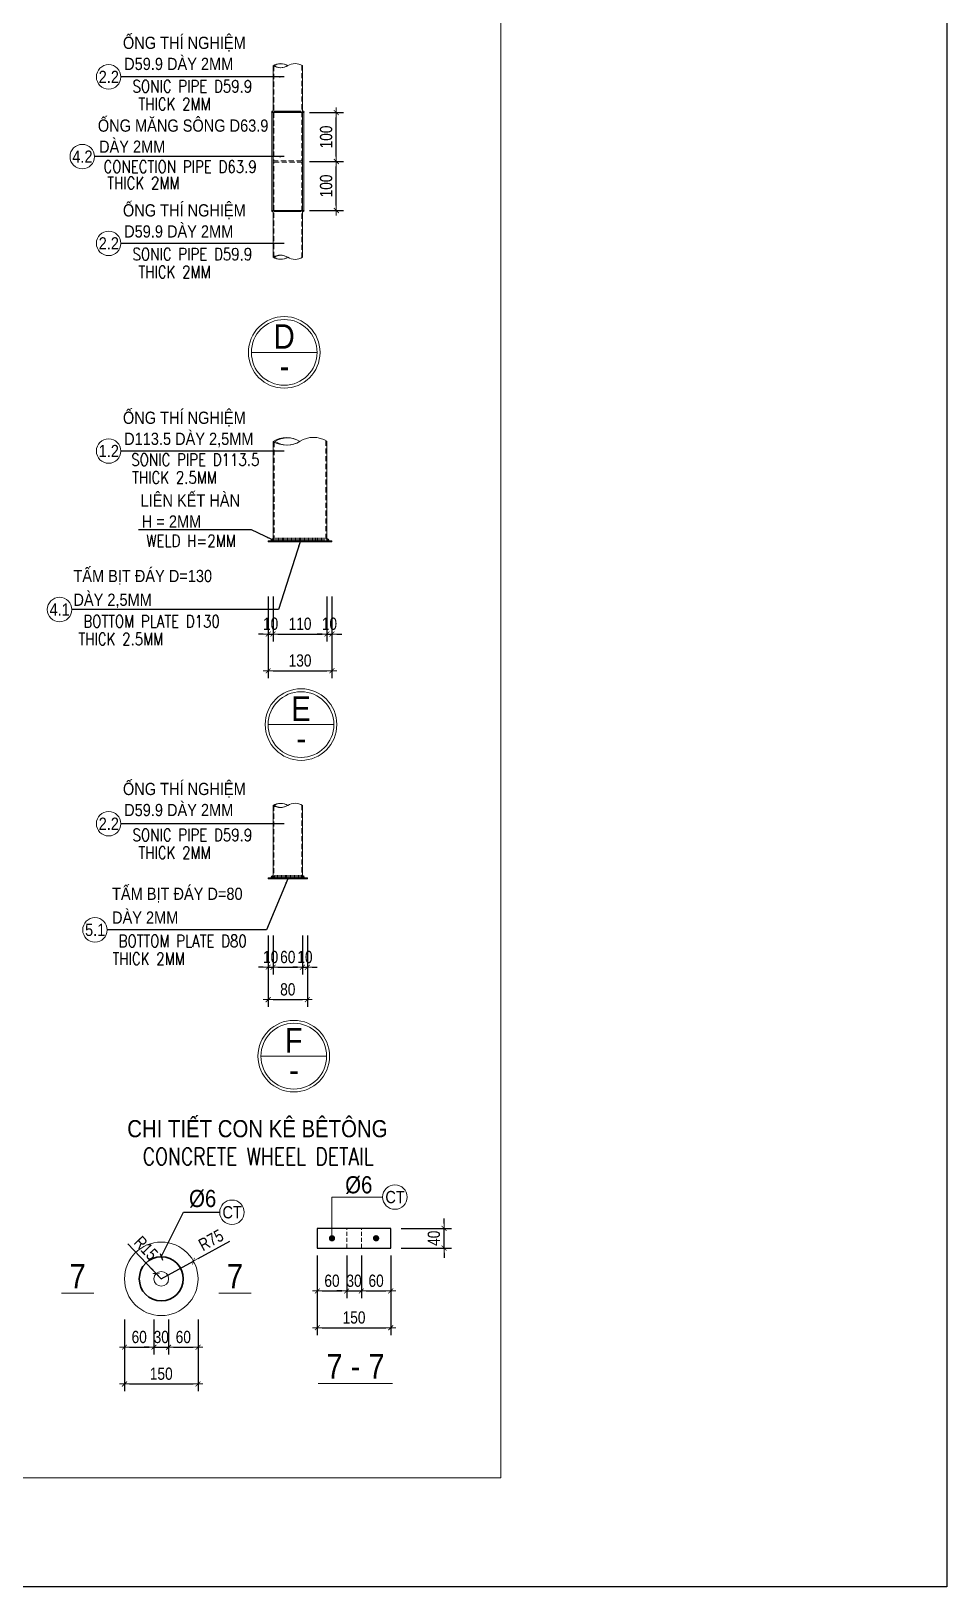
# Model space of a CAD drawing. Header units: millimetres. Extents: x -2123450 to -961021, y -260876 to 649159.
# Drawn here: x -1600025 to -1571995, y 317910 to 365548 of the extents above; entities that cross this region are included whole.
import ezdxf
from ezdxf.enums import TextEntityAlignment as Align

# ---------------------------------------------------------------- set-up
doc = ezdxf.new("R2010")
doc.units = ezdxf.units.MM
doc.header["$LTSCALE"] = 1000
doc.header["$MEASUREMENT"] = 0
doc.header["$PDMODE"] = 66
doc.linetypes.add('HIDDEN', pattern=[0.375, 0.25, -0.125])
doc.linetypes.add('HIDDEN2', pattern=[4.7625, 3.175, -1.5875])
doc.layers.get('DEFPOINTS').update_dxf_attribs({"linetype": 'CONTINUOUS'})
doc.layers.add('03BORER', color=3, linetype='CONTINUOUS')
doc.layers.add('TEXT', color=7, linetype='CONTINUOUS')
for name, color, linetype, lineweight in [('NDC_S_BREAK-LINE', 1, 'CONTINUOUS', 15), ('NDC_S_CONTINUOUS', 3, 'CONTINUOUS', 20), ('NDC_S_DIM', 1, 'CONTINUOUS', 9), ('NDC_S_FOUNDATION NAME', 7, 'CONTINUOUS', 20), ('NDC_S_HATCH MATERIAL', 8, 'CONTINUOUS', 13), ('NDC_S_HIDDEN', 9, 'HIDDEN2', 20), ('NDC_S_LEADER', 1, 'CONTINUOUS', 9), ('NDC_S_REBAR', 4, 'CONTINUOUS', 35), ('NDC_S_REBAR NO.', 7, 'CONTINUOUS', 20), ('NDC_S_REBAR NO. BOX', 1, 'CONTINUOUS', 9), ('NDC_S_REBAR SECTION', 6, 'CONTINUOUS', 25), ('NDC_S_VN TITLE', 6, 'CONTINUOUS', 9)]:
    doc.layers.add(name, color=color, linetype=linetype, lineweight=lineweight)
doc.styles.add('NDC_ARIAL', font='arial.ttf', dxfattribs={"width": 0.8})
doc.styles.get("Standard").update_dxf_attribs({"font": 'romans.shx', "bigfont": 'vns.shx'})
doc.dimstyles.new('NDC_1-150(10)', dxfattribs={"dimscale": 150, "dimtxt": 2.5, "dimasz": 1, "dimexe": 1.5, "dimexo": 0, "dimgap": 0.8, "dimtad": 1, "dimdec": 0, "dimlfac": 0.066667, "dimdsep": 46, "dimtxsty": 'NDC_ARIAL', "dimblk": 'DIMMARK', "dimcen": 49999.938995, "dimdle": 1.5, "dimclrd": 1, "dimclre": 1, "dimclrt": 3, "dimadec": 0, "dimazin": 0, "dimtfac": 1, "dimtdec": 0, "dimtix": 1, "dimtmove": 2, "dimatfit": 3, "dimfxl": 1, "dimarcsym": 0})

# ---------------------------------------------------------------- blocks, each defined once
blk = doc.blocks.new('*U1570')
at = {"layer": 'NDC_S_HATCH MATERIAL'}
blk.add_line((0, 23), (0, -23), dxfattribs=at)
blk = doc.blocks.new('*U1569')
at = {"layer": 'NDC_S_HATCH MATERIAL', "color": 0, "linetype": 'ByBlock', "lineweight": -2, "transparency": 16777216}
for p in [(0, 0), (22, 0), (44, 0), (65, 0), (87, 0), (109, 0), (131, 0), (153, 0), (175, 0), (196, 0), (218, 0), (240, 0), (262, 0), (284, 0), (305, 0), (327, 0), (349, 0), (371, 0), (393, 0), (415, 0), (436, 0), (458, 0), (480, 0), (502, 0), (524, 0), (545, 0), (567, 0), (589, 0), (611, 0), (633, 0), (655, 0), (676, 0), (698, 0), (720, 0), (742, 0), (764, 0), (785, 0), (807, 0)]:
    blk.add_blockref('*U1570', p, dxfattribs=at)
blk = doc.blocks.new('*U1572')
at = {"layer": 'NDC_S_HATCH MATERIAL'}
blk.add_line((0, 23), (0, -23), dxfattribs=at)
blk = doc.blocks.new('*U1571')
at = {"layer": 'NDC_S_HATCH MATERIAL', "color": 0, "linetype": 'ByBlock', "lineweight": -2, "transparency": 16777216}
for p in [(0, 0), (22, 0), (44, 0), (65, 0), (87, 0), (109, 0), (131, 0), (153, 0), (175, 0), (196, 0), (218, 0), (240, 0), (262, 0), (284, 0), (305, 0), (327, 0), (349, 0), (371, 0), (393, 0), (415, 0), (436, 0), (458, 0), (480, 0), (502, 0), (524, 0), (545, 0), (567, 0), (589, 0), (611, 0), (633, 0), (655, 0), (676, 0), (698, 0), (720, 0), (742, 0), (764, 0), (785, 0), (807, 0)]:
    blk.add_blockref('*U1572', p, dxfattribs=at)
blk = doc.blocks.new('DIMMARK')
at = {"layer": 'NDC_S_DIM', "color": 1}
blk.add_line((-1.5, 0), (1, 0), dxfattribs=at)
at = {"layer": 'NDC_S_DIM', "color": 2, "const_width": 0.15}
blk.add_lwpolyline([(-0.5, -0.5), (0.5, 0.5)], dxfattribs=at)
blk = doc.blocks.new('*D1583')
at = {"layer": 'DEFPOINTS', "color": 0, "transparency": 16777216}
for p in [(-1591507, 361556), (-1590684, 361556), (-1591507, 360056)]:
    blk.add_point(p, dxfattribs=at)
at = {"layer": 'NDC_S_DIM', "color": 1, "lineweight": -2, "transparency": 16777216}
for p, q in [((-1591507, 361556), (-1590459, 361556)), ((-1590684, 360206), (-1590684, 361406)), ((-1591507, 360056), (-1590459, 360056))]:
    blk.add_line(p, q, dxfattribs=at)
at = {"layer": 'NDC_S_DIM', "color": 1, "lineweight": -2, "transparency": 16777216, "xscale": 150, "yscale": 150, "zscale": 150}
for p, rotation in [((-1590684, 361556), 90), ((-1590684, 360056), 270)]:
    blk.add_blockref('DIMMARK', p, dxfattribs=dict(at, rotation=rotation))
at = {"layer": 'NDC_S_DIM', "color": 3, "transparency": 16777216, "insert": (-1590995, 360806), "char_height": 375, "attachment_point": 5, "rotation": 90, "style": 'NDC_ARIAL'}
blk.add_mtext('100', dxfattribs=at)
blk = doc.blocks.new('*D1584')
at = {"layer": 'DEFPOINTS', "color": 0, "transparency": 16777216}
for p in [(-1591507, 363056), (-1590684, 363056), (-1591507, 361556)]:
    blk.add_point(p, dxfattribs=at)
at = {"layer": 'NDC_S_DIM', "color": 1, "lineweight": -2, "transparency": 16777216}
for p, q in [((-1591507, 363056), (-1590459, 363056)), ((-1590684, 361706), (-1590684, 362906)), ((-1591507, 361556), (-1590459, 361556))]:
    blk.add_line(p, q, dxfattribs=at)
at = {"layer": 'NDC_S_DIM', "color": 1, "lineweight": -2, "transparency": 16777216, "xscale": 150, "yscale": 150, "zscale": 150}
for p, rotation in [((-1590684, 363056), 90), ((-1590684, 361556), 270)]:
    blk.add_blockref('DIMMARK', p, dxfattribs=dict(at, rotation=rotation))
at = {"layer": 'NDC_S_DIM', "color": 3, "transparency": 16777216, "insert": (-1590995, 362306), "char_height": 375, "attachment_point": 5, "rotation": 90, "style": 'NDC_ARIAL'}
blk.add_mtext('100', dxfattribs=at)
blk = doc.blocks.new('*U1574')
at = {"layer": 'NDC_S_HATCH MATERIAL'}
blk.add_line((0, 42), (0, -42), dxfattribs=at)
blk = doc.blocks.new('*U1573')
at = {"layer": 'NDC_S_HATCH MATERIAL', "color": 0, "linetype": 'ByBlock', "lineweight": -2, "transparency": 16777216}
for p in [(0, 0), (40, 0), (80, 0), (120, 0), (160, 0), (200, 0), (240, 0), (280, 0), (320, 0), (360, 0), (400, 0), (440, 0), (480, 0), (520, 0), (560, 0), (600, 0), (640, 0), (680, 0), (720, 0), (760, 0), (800, 0), (840, 0), (880, 0), (920, 0), (960, 0), (1000, 0), (1040, 0), (1080, 0), (1120, 0), (1160, 0), (1200, 0), (1240, 0), (1280, 0), (1320, 0), (1360, 0), (1400, 0), (1440, 0), (1480, 0)]:
    blk.add_blockref('*U1574', p, dxfattribs=at)
blk = doc.blocks.new('*D1585')
at = {"layer": 'DEFPOINTS', "color": 0, "transparency": 16777216}
for p in [(-1592769, 348238), (-1592619, 348238), (-1592619, 347087)]:
    blk.add_point(p, dxfattribs=at)
at = {"layer": 'NDC_S_DIM', "color": 1, "lineweight": -2, "transparency": 16777216}
for p, q in [((-1592769, 348238), (-1592769, 346862)), ((-1592619, 348238), (-1592619, 346862)), ((-1592919, 347087), (-1593069, 347087)), ((-1592769, 347087), (-1592619, 347087)), ((-1592469, 347087), (-1592319, 347087))]:
    blk.add_line(p, q, dxfattribs=at)
at = {"layer": 'NDC_S_DIM', "color": 1, "lineweight": -2, "transparency": 16777216, "xscale": 150, "yscale": 150, "zscale": 150}
blk.add_blockref('DIMMARK', (-1592769, 347087), dxfattribs=at)
at = {"layer": 'NDC_S_DIM', "color": 1, "lineweight": -2, "transparency": 16777216, "xscale": 150, "yscale": 150, "zscale": 150, "rotation": 180}
blk.add_blockref('DIMMARK', (-1592619, 347087), dxfattribs=at)
at = {"layer": 'NDC_S_DIM', "color": 3, "transparency": 16777216, "insert": (-1592694, 347399), "char_height": 375, "attachment_point": 5, "style": 'NDC_ARIAL'}
blk.add_mtext('10', dxfattribs=at)
blk = doc.blocks.new('*D1586')
at = {"layer": 'DEFPOINTS', "color": 0, "transparency": 16777216}
for p in [(-1592619, 348238), (-1590969, 348238), (-1590969, 347087)]:
    blk.add_point(p, dxfattribs=at)
at = {"layer": 'NDC_S_DIM', "color": 1, "lineweight": -2, "transparency": 16777216}
for p, q in [((-1592619, 348238), (-1592619, 346862)), ((-1590969, 348238), (-1590969, 346862)), ((-1592469, 347087), (-1591119, 347087))]:
    blk.add_line(p, q, dxfattribs=at)
at = {"layer": 'NDC_S_DIM', "color": 1, "lineweight": -2, "transparency": 16777216, "xscale": 150, "yscale": 150, "zscale": 150, "rotation": 180}
blk.add_blockref('DIMMARK', (-1592619, 347087), dxfattribs=at)
at = {"layer": 'NDC_S_DIM', "color": 1, "lineweight": -2, "transparency": 16777216, "xscale": 150, "yscale": 150, "zscale": 150}
blk.add_blockref('DIMMARK', (-1590969, 347087), dxfattribs=at)
at = {"layer": 'NDC_S_DIM', "color": 3, "transparency": 16777216, "insert": (-1591794, 347399), "char_height": 375, "attachment_point": 5, "style": 'NDC_ARIAL'}
blk.add_mtext('110', dxfattribs=at)
blk = doc.blocks.new('*D1587')
at = {"layer": 'DEFPOINTS', "color": 0, "transparency": 16777216}
for p in [(-1590969, 348238), (-1590819, 348238), (-1590819, 347087)]:
    blk.add_point(p, dxfattribs=at)
at = {"layer": 'NDC_S_DIM', "color": 1, "lineweight": -2, "transparency": 16777216}
for p, q in [((-1590969, 348238), (-1590969, 346862)), ((-1590819, 348238), (-1590819, 346862)), ((-1591119, 347087), (-1591269, 347087)), ((-1590969, 347087), (-1590819, 347087)), ((-1590669, 347087), (-1590519, 347087))]:
    blk.add_line(p, q, dxfattribs=at)
at = {"layer": 'NDC_S_DIM', "color": 1, "lineweight": -2, "transparency": 16777216, "xscale": 150, "yscale": 150, "zscale": 150}
blk.add_blockref('DIMMARK', (-1590969, 347087), dxfattribs=at)
at = {"layer": 'NDC_S_DIM', "color": 1, "lineweight": -2, "transparency": 16777216, "xscale": 150, "yscale": 150, "zscale": 150, "rotation": 180}
blk.add_blockref('DIMMARK', (-1590819, 347087), dxfattribs=at)
at = {"layer": 'NDC_S_DIM', "color": 3, "transparency": 16777216, "insert": (-1590894, 347399), "char_height": 375, "attachment_point": 5, "style": 'NDC_ARIAL'}
blk.add_mtext('10', dxfattribs=at)
blk = doc.blocks.new('*D1588')
at = {"layer": 'DEFPOINTS', "color": 0, "transparency": 16777216}
for p in [(-1592769, 348238), (-1590819, 348238), (-1590819, 345962)]:
    blk.add_point(p, dxfattribs=at)
at = {"layer": 'NDC_S_DIM', "color": 1, "lineweight": -2, "transparency": 16777216}
for p, q in [((-1592769, 348238), (-1592769, 345737)), ((-1590819, 348238), (-1590819, 345737)), ((-1592619, 345962), (-1590969, 345962))]:
    blk.add_line(p, q, dxfattribs=at)
at = {"layer": 'NDC_S_DIM', "color": 1, "lineweight": -2, "transparency": 16777216, "xscale": 150, "yscale": 150, "zscale": 150, "rotation": 180}
blk.add_blockref('DIMMARK', (-1592769, 345962), dxfattribs=at)
at = {"layer": 'NDC_S_DIM', "color": 1, "lineweight": -2, "transparency": 16777216, "xscale": 150, "yscale": 150, "zscale": 150}
blk.add_blockref('DIMMARK', (-1590819, 345962), dxfattribs=at)
at = {"layer": 'NDC_S_DIM', "color": 3, "transparency": 16777216, "insert": (-1591794, 346274), "char_height": 375, "attachment_point": 5, "style": 'NDC_ARIAL'}
blk.add_mtext('130', dxfattribs=at)
blk = doc.blocks.new('*U1576')
at = {"layer": 'NDC_S_HATCH MATERIAL'}
blk.add_line((0, 42), (0, -42), dxfattribs=at)
blk = doc.blocks.new('*U1575')
at = {"layer": 'NDC_S_HATCH MATERIAL', "color": 0, "linetype": 'ByBlock', "lineweight": -2, "transparency": 16777216}
for p in [(0, 0), (40, 0), (80, 0), (120, 0), (160, 0), (200, 0), (240, 0), (280, 0), (320, 0), (360, 0), (400, 0), (440, 0), (480, 0), (520, 0), (560, 0), (600, 0), (640, 0), (680, 0), (720, 0), (760, 0), (800, 0)]:
    blk.add_blockref('*U1576', p, dxfattribs=at)
blk = doc.blocks.new('*D1589')
at = {"layer": 'DEFPOINTS', "color": 0, "transparency": 16777216}
for p in [(-1592769, 337859), (-1592619, 337859), (-1592619, 336883)]:
    blk.add_point(p, dxfattribs=at)
at = {"layer": 'NDC_S_DIM', "color": 1, "lineweight": -2, "transparency": 16777216}
for p, q in [((-1592769, 337859), (-1592769, 336658)), ((-1592619, 337859), (-1592619, 336658)), ((-1592919, 336883), (-1593069, 336883)), ((-1592769, 336883), (-1592619, 336883)), ((-1592469, 336883), (-1592319, 336883))]:
    blk.add_line(p, q, dxfattribs=at)
at = {"layer": 'NDC_S_DIM', "color": 1, "lineweight": -2, "transparency": 16777216, "xscale": 150, "yscale": 150, "zscale": 150}
blk.add_blockref('DIMMARK', (-1592769, 336883), dxfattribs=at)
at = {"layer": 'NDC_S_DIM', "color": 1, "lineweight": -2, "transparency": 16777216, "xscale": 150, "yscale": 150, "zscale": 150, "rotation": 180}
blk.add_blockref('DIMMARK', (-1592619, 336883), dxfattribs=at)
at = {"layer": 'NDC_S_DIM', "color": 3, "transparency": 16777216, "insert": (-1592694, 337195), "char_height": 375, "attachment_point": 5, "style": 'NDC_ARIAL'}
blk.add_mtext('10', dxfattribs=at)
blk = doc.blocks.new('*D1590')
at = {"layer": 'DEFPOINTS', "color": 0, "transparency": 16777216}
for p in [(-1592619, 337859), (-1591719, 337859), (-1591719, 336883)]:
    blk.add_point(p, dxfattribs=at)
at = {"layer": 'NDC_S_DIM', "color": 1, "lineweight": -2, "transparency": 16777216}
for p, q in [((-1592619, 337859), (-1592619, 336658)), ((-1591719, 337859), (-1591719, 336658)), ((-1592469, 336883), (-1591869, 336883))]:
    blk.add_line(p, q, dxfattribs=at)
at = {"layer": 'NDC_S_DIM', "color": 1, "lineweight": -2, "transparency": 16777216, "xscale": 150, "yscale": 150, "zscale": 150, "rotation": 180}
blk.add_blockref('DIMMARK', (-1592619, 336883), dxfattribs=at)
at = {"layer": 'NDC_S_DIM', "color": 1, "lineweight": -2, "transparency": 16777216, "xscale": 150, "yscale": 150, "zscale": 150}
blk.add_blockref('DIMMARK', (-1591719, 336883), dxfattribs=at)
at = {"layer": 'NDC_S_DIM', "color": 3, "transparency": 16777216, "insert": (-1592169, 337195), "char_height": 375, "attachment_point": 5, "style": 'NDC_ARIAL'}
blk.add_mtext('60', dxfattribs=at)
blk = doc.blocks.new('*D1591')
at = {"layer": 'DEFPOINTS', "color": 0, "transparency": 16777216}
for p in [(-1591719, 337859), (-1591569, 337859), (-1591569, 336883)]:
    blk.add_point(p, dxfattribs=at)
at = {"layer": 'NDC_S_DIM', "color": 1, "lineweight": -2, "transparency": 16777216}
for p, q in [((-1591719, 337859), (-1591719, 336658)), ((-1591569, 337859), (-1591569, 336658)), ((-1591869, 336883), (-1592019, 336883)), ((-1591719, 336883), (-1591569, 336883)), ((-1591419, 336883), (-1591269, 336883))]:
    blk.add_line(p, q, dxfattribs=at)
at = {"layer": 'NDC_S_DIM', "color": 1, "lineweight": -2, "transparency": 16777216, "xscale": 150, "yscale": 150, "zscale": 150}
blk.add_blockref('DIMMARK', (-1591719, 336883), dxfattribs=at)
at = {"layer": 'NDC_S_DIM', "color": 1, "lineweight": -2, "transparency": 16777216, "xscale": 150, "yscale": 150, "zscale": 150, "rotation": 180}
blk.add_blockref('DIMMARK', (-1591569, 336883), dxfattribs=at)
at = {"layer": 'NDC_S_DIM', "color": 3, "transparency": 16777216, "insert": (-1591644, 337195), "char_height": 375, "attachment_point": 5, "style": 'NDC_ARIAL'}
blk.add_mtext('10', dxfattribs=at)
blk = doc.blocks.new('*D1592')
at = {"layer": 'DEFPOINTS', "color": 0, "transparency": 16777216}
for p in [(-1592769, 337859), (-1591569, 337859), (-1591569, 335892)]:
    blk.add_point(p, dxfattribs=at)
at = {"layer": 'NDC_S_DIM', "color": 1, "lineweight": -2, "transparency": 16777216}
for p, q in [((-1592769, 337859), (-1592769, 335667)), ((-1591569, 337859), (-1591569, 335667)), ((-1592619, 335892), (-1591719, 335892))]:
    blk.add_line(p, q, dxfattribs=at)
at = {"layer": 'NDC_S_DIM', "color": 1, "lineweight": -2, "transparency": 16777216, "xscale": 150, "yscale": 150, "zscale": 150, "rotation": 180}
blk.add_blockref('DIMMARK', (-1592769, 335892), dxfattribs=at)
at = {"layer": 'NDC_S_DIM', "color": 1, "lineweight": -2, "transparency": 16777216, "xscale": 150, "yscale": 150, "zscale": 150}
blk.add_blockref('DIMMARK', (-1591569, 335892), dxfattribs=at)
at = {"layer": 'NDC_S_DIM', "color": 3, "transparency": 16777216, "insert": (-1592169, 336204), "char_height": 375, "attachment_point": 5, "style": 'NDC_ARIAL'}
blk.add_mtext('80', dxfattribs=at)
blk = doc.blocks.new('CON KE')
at = {"layer": 'NDC_S_CONTINUOUS'}
for radius in [225, 45]:
    blk.add_circle((-285322.3, 378613.7), radius, dxfattribs=at)
blk = doc.blocks.new('*D1593')
at = {"layer": 'DEFPOINTS', "color": 0, "transparency": 16777216}
for p in [(-1591266, 328053), (-1590366, 328053), (-1590366, 326971)]:
    blk.add_point(p, dxfattribs=at)
at = {"layer": 'NDC_S_DIM', "color": 1, "lineweight": -2, "transparency": 16777216}
for p, q in [((-1591266, 328053), (-1591266, 326746)), ((-1590366, 328053), (-1590366, 326746)), ((-1591116, 326971), (-1590516, 326971))]:
    blk.add_line(p, q, dxfattribs=at)
at = {"layer": 'NDC_S_DIM', "color": 1, "lineweight": -2, "transparency": 16777216, "xscale": 150, "yscale": 150, "zscale": 150, "rotation": 180}
blk.add_blockref('DIMMARK', (-1591266, 326971), dxfattribs=at)
at = {"layer": 'NDC_S_DIM', "color": 1, "lineweight": -2, "transparency": 16777216, "xscale": 150, "yscale": 150, "zscale": 150}
blk.add_blockref('DIMMARK', (-1590366, 326971), dxfattribs=at)
at = {"layer": 'NDC_S_DIM', "color": 3, "transparency": 16777216, "insert": (-1590816, 327282), "char_height": 375, "attachment_point": 5, "style": 'NDC_ARIAL'}
blk.add_mtext('60', dxfattribs=at)
blk = doc.blocks.new('*D1594')
at = {"layer": 'DEFPOINTS', "color": 0, "transparency": 16777216}
for p in [(-1590366, 328053), (-1589916, 328053), (-1589916, 326971)]:
    blk.add_point(p, dxfattribs=at)
at = {"layer": 'NDC_S_DIM', "color": 1, "lineweight": -2, "transparency": 16777216}
for p, q in [((-1590366, 328053), (-1590366, 326746)), ((-1589916, 328053), (-1589916, 326746)), ((-1590516, 326971), (-1590666, 326971)), ((-1590366, 326971), (-1589916, 326971)), ((-1589766, 326971), (-1589616, 326971))]:
    blk.add_line(p, q, dxfattribs=at)
at = {"layer": 'NDC_S_DIM', "color": 1, "lineweight": -2, "transparency": 16777216, "xscale": 150, "yscale": 150, "zscale": 150}
blk.add_blockref('DIMMARK', (-1590366, 326971), dxfattribs=at)
at = {"layer": 'NDC_S_DIM', "color": 1, "lineweight": -2, "transparency": 16777216, "xscale": 150, "yscale": 150, "zscale": 150, "rotation": 180}
blk.add_blockref('DIMMARK', (-1589916, 326971), dxfattribs=at)
at = {"layer": 'NDC_S_DIM', "color": 3, "transparency": 16777216, "insert": (-1590141, 327282), "char_height": 375, "attachment_point": 5, "style": 'NDC_ARIAL'}
blk.add_mtext('30', dxfattribs=at)
blk = doc.blocks.new('*D1595')
at = {"layer": 'DEFPOINTS', "color": 0, "transparency": 16777216}
for p in [(-1589916, 328053), (-1589016, 328053), (-1589016, 326971)]:
    blk.add_point(p, dxfattribs=at)
at = {"layer": 'NDC_S_DIM', "color": 1, "lineweight": -2, "transparency": 16777216}
for p, q in [((-1589916, 328053), (-1589916, 326746)), ((-1589016, 328053), (-1589016, 326746)), ((-1589766, 326971), (-1589166, 326971))]:
    blk.add_line(p, q, dxfattribs=at)
at = {"layer": 'NDC_S_DIM', "color": 1, "lineweight": -2, "transparency": 16777216, "xscale": 150, "yscale": 150, "zscale": 150, "rotation": 180}
blk.add_blockref('DIMMARK', (-1589916, 326971), dxfattribs=at)
at = {"layer": 'NDC_S_DIM', "color": 1, "lineweight": -2, "transparency": 16777216, "xscale": 150, "yscale": 150, "zscale": 150}
blk.add_blockref('DIMMARK', (-1589016, 326971), dxfattribs=at)
at = {"layer": 'NDC_S_DIM', "color": 3, "transparency": 16777216, "insert": (-1589466, 327282), "char_height": 375, "attachment_point": 5, "style": 'NDC_ARIAL'}
blk.add_mtext('60', dxfattribs=at)
blk = doc.blocks.new('*D1596')
at = {"layer": 'DEFPOINTS', "color": 0, "transparency": 16777216}
for p in [(-1591266, 328053), (-1589016, 328053), (-1589016, 325846)]:
    blk.add_point(p, dxfattribs=at)
at = {"layer": 'NDC_S_DIM', "color": 1, "lineweight": -2, "transparency": 16777216}
for p, q in [((-1591266, 328053), (-1591266, 325621)), ((-1589016, 328053), (-1589016, 325621)), ((-1591116, 325846), (-1589166, 325846))]:
    blk.add_line(p, q, dxfattribs=at)
at = {"layer": 'NDC_S_DIM', "color": 1, "lineweight": -2, "transparency": 16777216, "xscale": 150, "yscale": 150, "zscale": 150, "rotation": 180}
blk.add_blockref('DIMMARK', (-1591266, 325846), dxfattribs=at)
at = {"layer": 'NDC_S_DIM', "color": 1, "lineweight": -2, "transparency": 16777216, "xscale": 150, "yscale": 150, "zscale": 150}
blk.add_blockref('DIMMARK', (-1589016, 325846), dxfattribs=at)
at = {"layer": 'NDC_S_DIM', "color": 3, "transparency": 16777216, "insert": (-1590141, 326157), "char_height": 375, "attachment_point": 5, "style": 'NDC_ARIAL'}
blk.add_mtext('150', dxfattribs=at)
blk = doc.blocks.new('*D1597')
at = {"layer": 'DEFPOINTS', "color": 0, "transparency": 16777216}
for p in [(-1588696, 328885), (-1587386, 328885), (-1588696, 328285)]:
    blk.add_point(p, dxfattribs=at)
at = {"layer": 'NDC_S_DIM', "color": 1, "lineweight": -2, "transparency": 16777216}
for p, q in [((-1587386, 329035), (-1587386, 329185)), ((-1588696, 328885), (-1587161, 328885)), ((-1587386, 328285), (-1587386, 328885)), ((-1588696, 328285), (-1587161, 328285)), ((-1587386, 328135), (-1587386, 327985))]:
    blk.add_line(p, q, dxfattribs=at)
at = {"layer": 'NDC_S_DIM', "color": 1, "lineweight": -2, "transparency": 16777216, "xscale": 150, "yscale": 150, "zscale": 150}
for p, rotation in [((-1587386, 328885), 270), ((-1587386, 328285), 90)]:
    blk.add_blockref('DIMMARK', p, dxfattribs=dict(at, rotation=rotation))
at = {"layer": 'NDC_S_DIM', "color": 3, "transparency": 16777216, "insert": (-1587697, 328585), "char_height": 375, "attachment_point": 5, "rotation": 90, "style": 'NDC_ARIAL'}
blk.add_mtext('40', dxfattribs=at)
blk = doc.blocks.new('*D1598')
at = {"layer": 'DEFPOINTS', "color": 0, "transparency": 16777216}
for p in [(-1597167, 326101), (-1596267, 326101), (-1596267, 325248)]:
    blk.add_point(p, dxfattribs=at)
at = {"layer": 'NDC_S_DIM', "color": 1, "lineweight": -2, "transparency": 16777216}
for p, q in [((-1597167, 326101), (-1597167, 325023)), ((-1596267, 326101), (-1596267, 325023)), ((-1597017, 325248), (-1596417, 325248))]:
    blk.add_line(p, q, dxfattribs=at)
at = {"layer": 'NDC_S_DIM', "color": 1, "lineweight": -2, "transparency": 16777216, "xscale": 150, "yscale": 150, "zscale": 150, "rotation": 180}
blk.add_blockref('DIMMARK', (-1597167, 325248), dxfattribs=at)
at = {"layer": 'NDC_S_DIM', "color": 1, "lineweight": -2, "transparency": 16777216, "xscale": 150, "yscale": 150, "zscale": 150}
blk.add_blockref('DIMMARK', (-1596267, 325248), dxfattribs=at)
at = {"layer": 'NDC_S_DIM', "color": 3, "transparency": 16777216, "insert": (-1596717, 325560), "char_height": 375, "attachment_point": 5, "style": 'NDC_ARIAL'}
blk.add_mtext('60', dxfattribs=at)
blk = doc.blocks.new('*D1599')
at = {"layer": 'DEFPOINTS', "color": 0, "transparency": 16777216}
for p in [(-1596267, 326101), (-1595817, 326101), (-1595817, 325248)]:
    blk.add_point(p, dxfattribs=at)
at = {"layer": 'NDC_S_DIM', "color": 1, "lineweight": -2, "transparency": 16777216}
for p, q in [((-1596267, 326101), (-1596267, 325023)), ((-1595817, 326101), (-1595817, 325023)), ((-1596417, 325248), (-1596567, 325248)), ((-1596267, 325248), (-1595817, 325248)), ((-1595667, 325248), (-1595517, 325248))]:
    blk.add_line(p, q, dxfattribs=at)
at = {"layer": 'NDC_S_DIM', "color": 1, "lineweight": -2, "transparency": 16777216, "xscale": 150, "yscale": 150, "zscale": 150}
blk.add_blockref('DIMMARK', (-1596267, 325248), dxfattribs=at)
at = {"layer": 'NDC_S_DIM', "color": 1, "lineweight": -2, "transparency": 16777216, "xscale": 150, "yscale": 150, "zscale": 150, "rotation": 180}
blk.add_blockref('DIMMARK', (-1595817, 325248), dxfattribs=at)
at = {"layer": 'NDC_S_DIM', "color": 3, "transparency": 16777216, "insert": (-1596042, 325560), "char_height": 375, "attachment_point": 5, "style": 'NDC_ARIAL'}
blk.add_mtext('30', dxfattribs=at)
blk = doc.blocks.new('*D1600')
at = {"layer": 'DEFPOINTS', "color": 0, "transparency": 16777216}
for p in [(-1595817, 326101), (-1594917, 326101), (-1594917, 325248)]:
    blk.add_point(p, dxfattribs=at)
at = {"layer": 'NDC_S_DIM', "color": 1, "lineweight": -2, "transparency": 16777216}
for p, q in [((-1595817, 326101), (-1595817, 325023)), ((-1594917, 326101), (-1594917, 325023)), ((-1595667, 325248), (-1595067, 325248))]:
    blk.add_line(p, q, dxfattribs=at)
at = {"layer": 'NDC_S_DIM', "color": 1, "lineweight": -2, "transparency": 16777216, "xscale": 150, "yscale": 150, "zscale": 150, "rotation": 180}
blk.add_blockref('DIMMARK', (-1595817, 325248), dxfattribs=at)
at = {"layer": 'NDC_S_DIM', "color": 1, "lineweight": -2, "transparency": 16777216, "xscale": 150, "yscale": 150, "zscale": 150}
blk.add_blockref('DIMMARK', (-1594917, 325248), dxfattribs=at)
at = {"layer": 'NDC_S_DIM', "color": 3, "transparency": 16777216, "insert": (-1595367, 325560), "char_height": 375, "attachment_point": 5, "style": 'NDC_ARIAL'}
blk.add_mtext('60', dxfattribs=at)
blk = doc.blocks.new('*D1601')
at = {"layer": 'DEFPOINTS', "color": 0, "transparency": 16777216}
for p in [(-1597167, 326101), (-1594917, 326101), (-1594917, 324123)]:
    blk.add_point(p, dxfattribs=at)
at = {"layer": 'NDC_S_DIM', "color": 1, "lineweight": -2, "transparency": 16777216}
for p, q in [((-1597167, 326101), (-1597167, 323898)), ((-1594917, 326101), (-1594917, 323898)), ((-1597017, 324123), (-1595067, 324123))]:
    blk.add_line(p, q, dxfattribs=at)
at = {"layer": 'NDC_S_DIM', "color": 1, "lineweight": -2, "transparency": 16777216, "xscale": 150, "yscale": 150, "zscale": 150, "rotation": 180}
blk.add_blockref('DIMMARK', (-1597167, 324123), dxfattribs=at)
at = {"layer": 'NDC_S_DIM', "color": 1, "lineweight": -2, "transparency": 16777216, "xscale": 150, "yscale": 150, "zscale": 150}
blk.add_blockref('DIMMARK', (-1594917, 324123), dxfattribs=at)
at = {"layer": 'NDC_S_DIM', "color": 3, "transparency": 16777216, "insert": (-1596042, 324435), "char_height": 375, "attachment_point": 5, "style": 'NDC_ARIAL'}
blk.add_mtext('150', dxfattribs=at)
blk = doc.blocks.new('*D1602')
at = {"layer": 'DEFPOINTS', "color": 0, "transparency": 16777216}
for p in [(-1595055, 327883), (-1596042, 327342)]:
    blk.add_point(p, dxfattribs=at)
at = {"layer": 'NDC_S_DIM', "color": 1, "lineweight": -2, "transparency": 16777216}
for p, q in [((-1593950, 328487), (-1594923, 327955)), ((-1596042, 327342), (-1595055, 327883))]:
    blk.add_line(p, q, dxfattribs=at)
at = {"layer": 'NDC_S_DIM', "color": 1, "lineweight": -2, "transparency": 16777216, "xscale": 150, "yscale": 150, "zscale": 150, "rotation": 208.7025929309457}
blk.add_blockref('DIMMARK', (-1595055, 327883), dxfattribs=at)
at = {"layer": 'NDC_S_DIM', "color": 3, "transparency": 16777216, "insert": (-1594520, 328529), "char_height": 375, "attachment_point": 5, "rotation": 28.7026, "style": 'NDC_ARIAL'}
blk.add_mtext('R75', dxfattribs=at)
blk = doc.blocks.new('*D1603')
at = {"layer": 'DEFPOINTS', "color": 0, "transparency": 16777216}
for p in [(-1596197, 327505), (-1596042, 327342)]:
    blk.add_point(p, dxfattribs=at)
at = {"layer": 'NDC_S_DIM', "color": 1, "lineweight": -2, "transparency": 16777216}
for p, q in [((-1597066, 328416), (-1596301, 327613)), ((-1596042, 327342), (-1596197, 327505))]:
    blk.add_line(p, q, dxfattribs=at)
at = {"layer": 'NDC_S_DIM', "color": 1, "lineweight": -2, "transparency": 16777216, "xscale": 150, "yscale": 150, "zscale": 150, "rotation": 313.6770531533741}
blk.add_blockref('DIMMARK', (-1596197, 327505), dxfattribs=at)
at = {"layer": 'NDC_S_DIM', "color": 3, "transparency": 16777216, "insert": (-1596510, 328284), "char_height": 375, "attachment_point": 5, "rotation": 313.6771, "style": 'NDC_ARIAL'}
blk.add_mtext('R15', dxfattribs=at)
blk = doc.blocks.new('MC7')
at = {"layer": '03BORER'}
blk.add_lwpolyline([(-277807, 378710), (-275557, 378710), (-275557, 379310), (-277807, 379310)], close=True, dxfattribs=at)
at = {"layer": 'NDC_S_HATCH MATERIAL', "linetype": 'HIDDEN', "ltscale": 0.5}
for p, q in [((-276907, 378710), (-276907, 379310)), ((-276457, 378710), (-276457, 379310))]:
    blk.add_line(p, q, dxfattribs=at)

msp = doc.modelspace()

# ---------------------------------------------------------------- hatches: boundary and pattern name
at = {"layer": 'NDC_S_HATCH MATERIAL'}
for points in [[(-1592619.38, 363093.77), (-1592619.38, 363056.27), (-1592656.88, 363056.27, -0.41421356)], [(-1591719.38, 363093.77), (-1591719.38, 363056.27), (-1591681.88, 363056.27, 0.41421356)], [(-1592619.38, 360018.77), (-1592619.38, 360056.27), (-1592656.88, 360056.27, 0.41421356)], [(-1591719.38, 360018.77), (-1591719.38, 360056.27), (-1591681.88, 360056.27, -0.41421356)], [(-1592619.38, 349999.36, 0.41421356), (-1592674.38, 349944.36), (-1592619.38, 349944.36)], [(-1590969.38, 349999.36), (-1590969.38, 349944.36), (-1590914.38, 349944.36, 0.41421356)], [(-1592619.38, 339678.4, 0.41421356), (-1592674.38, 339623.4), (-1592619.38, 339623.4)], [(-1591719.38, 339678.4), (-1591719.38, 339623.4), (-1591664.38, 339623.4, 0.41421356)]]:
    msp.add_hatch(color=256, dxfattribs=at).paths.add_polyline_path(points)

# ---------------------------------------------------------------- linework, layer by layer
at = {"layer": 'DEFPOINTS'}
msp.add_lwpolyline([(-1698145.34, 407010.05), (-1571995.34, 407010.05), (-1571995.34, 317910.05), (-1698145.34, 317910.05)], close=True, dxfattribs=at)
at = {"layer": 'NDC_S_BREAK-LINE'}
for points in [[(-1591719.38, 364490.18, 0.28897964), (-1592169.86, 364490.18, -0.28597952), (-1592619.38, 364488.56, -0.57255311)], [(-1592619.38, 364488.56, -0.28237272), (-1592171.64, 364489.07, -0.28237272)], [(-1592589.38, 364488.56, -0.28883724), (-1592171.64, 364489.07, -0.12984702)], [(-1592169.86, 364490.18, -0.29182309), (-1592589.38, 364488.56)], [(-1591719.38, 358622.36, -0.28897964), (-1592169.86, 358622.36, 0.28597952), (-1592619.38, 358623.98, 0.57255311)], [(-1592619.38, 358623.98, 0.28237272), (-1592171.64, 358623.47, 0.28237272)], [(-1592169.86, 358622.36, 0.29182309), (-1592589.38, 358623.98)], [(-1592589.38, 358623.98, 0.28883724), (-1592171.64, 358623.47, 0.12984702)], [(-1590969.38, 352987.88, 0.28897964), (-1591795.26, 352987.88, -0.28597952), (-1592619.38, 352984.91, -0.57255311)], [(-1592619.38, 352984.91, -0.28237272), (-1591798.52, 352985.84, -0.28237272)], [(-1592564.38, 352984.91, -0.28883724), (-1591798.52, 352985.84, -0.12984702)], [(-1591795.26, 352987.88, -0.29182309), (-1592564.38, 352984.91)], [(-1591719.38, 341840.25, 0.28897964), (-1592169.86, 341840.25, -0.28597952), (-1592619.38, 341838.63, -0.57255311)], [(-1592619.38, 341838.63, -0.28237272), (-1592171.64, 341839.14, -0.28237272)], [(-1592589.38, 341838.63, -0.28883724), (-1592171.64, 341839.14, -0.12984702)], [(-1592169.86, 341840.25, -0.29182309), (-1592589.38, 341838.63)]]:
    msp.add_lwpolyline(points, format="xyb", dxfattribs=at)
at = {"layer": 'NDC_S_CONTINUOUS'}
for p, q in [((-1585648.12, 401191.34), (-1585648.12, 321683.91)), ((-1585648.12, 401191.34), (-1585648.12, 321248.39)), ((-1592619.38, 364488.56), (-1592619.38, 361576.72)), ((-1591719.38, 364490.18), (-1591719.38, 361576.72)), ((-1592619.38, 358623.98), (-1592619.38, 361535.82)), ((-1591719.38, 358622.36), (-1591719.38, 361535.82)), ((-1592619.38, 352984.91), (-1592619.38, 349944.36)), ((-1590969.38, 352987.88), (-1590969.38, 349944.36)), ((-1592619.38, 341838.63), (-1592619.38, 339623.4)), ((-1591719.38, 341840.25), (-1591719.38, 339623.4)), ((-1621816.35, 321248.39), (-1585648.12, 321248.39))]:
    msp.add_line(p, q, dxfattribs=at)
for points in [[(-1592619.38, 363056.27), (-1592656.88, 363056.27), (-1592656.88, 360056.27), (-1592619.38, 360056.27)], [(-1592619.38, 363056.27), (-1591719.38, 363056.27), (-1591719.38, 360056.27), (-1592619.38, 360056.27)], [(-1591681.88, 363056.27), (-1591719.38, 363056.27), (-1591719.38, 360056.27), (-1591681.88, 360056.27)], [(-1592769.38, 349906.86), (-1590819.38, 349906.86), (-1590819.38, 349944.36), (-1592769.38, 349944.36)], [(-1592769.38, 339593.4), (-1591569.38, 339593.4), (-1591569.38, 339623.4), (-1592769.38, 339623.4)]]:
    msp.add_lwpolyline(points, close=True, dxfattribs=at)
at = {"layer": 'NDC_S_DIM'}
msp.add_lwpolyline([(-1590816.42, 328584.67), (-1590816.42, 329846.64), (-1589266.15, 329846.64)], dxfattribs=at)
at = {"layer": 'NDC_S_HIDDEN', "ltscale": 0.05}
for p, q in [((-1592598.93, 364476.69), (-1592598.93, 361576.72)), ((-1591739.84, 364502.28), (-1591739.84, 361576.72)), ((-1592619.38, 361576.72), (-1591719.38, 361576.72)), ((-1591719.38, 361535.82), (-1592619.38, 361535.82)), ((-1592598.93, 358635.85), (-1592598.93, 361535.82)), ((-1591739.84, 358610.26), (-1591739.84, 361535.82)), ((-1591006.88, 353010.07), (-1591006.88, 349944.36)), ((-1592581.88, 352963.15), (-1592581.88, 349944.36)), ((-1592598.93, 341826.77), (-1592598.93, 339623.4)), ((-1591739.84, 341852.36), (-1591739.84, 339623.4))]:
    msp.add_line(p, q, dxfattribs=at)
at = {"layer": 'NDC_S_LEADER'}
for p, q in [((-1593284.04, 355711.25), (-1591271.57, 355711.25)), ((-1592770.13, 344313.84), (-1590757.66, 344313.84)), ((-1592992.45, 334160.36), (-1590979.98, 334160.36))]:
    msp.add_line(p, q, dxfattribs=at)
for centre, radius in [((-1592277.81, 355711.25), 1096.24), ((-1592277.81, 355711.25), 1006.24), ((-1591763.9, 344313.84), 1096.24), ((-1591763.9, 344313.84), 1006.24), ((-1591986.22, 334160.36), 1096.24), ((-1591986.22, 334160.36), 1006.24)]:
    msp.add_circle(centre, radius, dxfattribs=at)
at = {"layer": 'NDC_S_REBAR'}
msp.add_circle((-1596041.55, 327342.22), 675, dxfattribs=at)
for centre, radius, start, end in [((-1592619.38, 363056.27), 37.5, 90, 180), ((-1591719.38, 363056.27), 37.5, 0, 90), ((-1592619.38, 360056.27), 37.5, 180, 270), ((-1591719.38, 360056.27), 37.5, 270, 0), ((-1592619.38, 349944.36), 55, 90, 180), ((-1590969.38, 349944.36), 55, 0, 90), ((-1592619.38, 339623.4), 55, 90, 180), ((-1591719.38, 339623.4), 55, 0, 90)]:
    msp.add_arc(centre, radius, start, end, dxfattribs=at)
at = {"layer": 'NDC_S_REBAR NO. BOX'}
for centre in [(-1597652.3, 364146.31), (-1598460.18, 361704.47), (-1597652.3, 359048.87), (-1597652.3, 352690.42), (-1599155.94, 347836.62), (-1597652.3, 341278.58), (-1598070.18, 338027.61), (-1588891.15, 329846.64), (-1593877.2, 329380.96)]:
    msp.add_circle(centre, 375, dxfattribs=at)
at = {"layer": 'NDC_S_REBAR SECTION', "const_width": 96}
for points in [[(-1590774.85, 328560.67, -1), (-1590857.99, 328608.67, -1)], [(-1589507.99, 328560.67, 1), (-1589424.85, 328608.67, 1)]]:
    msp.add_lwpolyline(points, format="xyb", close=True, dxfattribs=at)

# ---------------------------------------------------------------- block references
at = {"layer": 'NDC_S_DIM'}
msp.add_blockref('MC7', (-1313459.25, -50425.34), dxfattribs=at)
at = {"layer": 'NDC_S_HATCH MATERIAL'}
for name, p in [('*U1569', (-1592573.61, 363079.31)), ('*U1571', (-1592573.61, 360033.23))]:
    msp.add_blockref(name, p, dxfattribs=at)
at = {"layer": 'NDC_S_HATCH MATERIAL', "xscale": -1, "rotation": 180}
for name, p in [('*U1573', (-1592535.46, 349986.6)), ('*U1575', (-1592563.92, 339665.64))]:
    msp.add_blockref(name, p, dxfattribs=at)
at = {"layer": 'NDC_S_REBAR SECTION', "xscale": 5, "yscale": 5, "zscale": 5}
msp.add_blockref('CON KE', (-169429.93, -1565726.31), dxfattribs=at)

# ---------------------------------------------------------------- texts
at = {"layer": 'NDC_S_FOUNDATION NAME', "style": 'NDC_ARIAL', "width": 0.85}
for s, p in [('ỐNG THÍ NGHIỆM', (-1597214.95, 365189.38)), ('D59.9 DÀY 2MM', (-1597178.03, 364544.06)), ('ỐNG MĂNG SÔNG D63.9', (-1597982.51, 362655.26)), ('DÀY 2MM', (-1597945.59, 362009.94)), ('ỐNG THÍ NGHIỆM', (-1597214.95, 360059.28)), ('D59.9 DÀY 2MM', (-1597178.03, 359413.96)), ('ỐNG THÍ NGHIỆM', (-1597214.95, 353709.1)), ('D113.5 DÀY 2,5MM', (-1597178.03, 353063.78)), ('LIÊN KẾT HÀN', (-1596674.05, 351177.16)), ('H = 2MM', (-1596637.12, 350531.84)), ('TẤM BỊT ĐÁY D=130', (-1598730.4, 348864.09)), ('DÀY 2,5MM', (-1598730.4, 348136.38)), ('ỐNG THÍ NGHIỆM', (-1597214.95, 342342.99)), ('D59.9 DÀY 2MM', (-1597178.03, 341697.67)), ('TẤM BỊT ĐÁY D=80', (-1597548.01, 339132.35)), ('DÀY 2MM', (-1597548.01, 338404.64))]:
    msp.add_text(s, height=375, dxfattribs=at).set_placement(p, align=Align.MIDDLE_LEFT)
for s, p in [('CHI TIẾT CON KÊ BÊTÔNG', (-1593099.92, 332016.25)), ('%%C6', (-1589996.06, 330223.09)), ('%%C6', (-1594774.41, 329803.72))]:
    msp.add_text(s, height=525, dxfattribs=at).set_placement(p, align=Align.MIDDLE)
at = {"layer": 'NDC_S_REBAR NO.', "style": 'NDC_ARIAL', "width": 0.85}
for s, height, p in [('2.2', 375, (-1597647.08, 364146.31)), ('4.2', 375, (-1598454.96, 361704.47)), ('2.2', 375, (-1597647.08, 359048.87)), ('D', 750, (-1592277.81, 356197.73)), ('-', 750, (-1592269.1, 355291.15)), ('1.2', 375, (-1597647.08, 352690.42)), ('4.1', 375, (-1599150.72, 347836.62)), ('E', 750, (-1591763.9, 344800.32)), ('-', 750, (-1591755.18, 343893.75)), ('2.2', 375, (-1597647.08, 341278.58)), ('5.1', 375, (-1598064.96, 338027.61)), ('F', 750, (-1591986.22, 334646.84)), ('-', 750, (-1591977.51, 333740.27)), ('CT', 375, (-1588885.93, 329846.64)), ('CT', 375, (-1593871.99, 329380.96))]:
    msp.add_text(s, height=height, dxfattribs=at).set_placement(p, align=Align.MIDDLE_CENTER)
at = {"layer": 'NDC_S_VN TITLE', "style": 'NDC_ARIAL', "width": 0.85}
for s, p in [('%%U 7 ', (-1598600.93, 327424.35)), ('%%U 7 ', (-1593786.29, 327424.35)), ('%%U 7 - 7 ', (-1590097.81, 324664.4))]:
    msp.add_text(s, height=750, dxfattribs=at).set_placement(p, align=Align.MIDDLE)
at = {"layer": 'TEXT', "color": 3, "linetype": 'Continuous', "ltscale": 0.8, "width": 0.8}
for s, height, p in [('SONIC PIPE D59.9', 375, (-1595089.19, 363859.46)), ('THICK 2MM', 375, (-1595634.47, 363314.56)), ('CONECTION PIPE D63.9', 375, (-1595465.5, 361395.76)), ('THICK 2MM', 375, (-1596588.08, 360895.6)), ('SONIC PIPE D59.9', 375, (-1595089.19, 358718.77)), ('THICK 2MM', 375, (-1595634.47, 358173.87)), ('SONIC PIPE D113.5', 375, (-1594998.62, 352424.46)), ('THICK 2.5MM', 375, (-1595634.47, 351879.56)), ('WELD H=2MM', 375, (-1595128.84, 349940.43)), ('BOTTOM PLATE D130', 375, (-1596338.02, 347475.89)), ('THICK 2.5MM', 375, (-1597277.04, 346930.99)), ('SONIC PIPE D59.9', 375, (-1595089.19, 340934.21)), ('THICK 2MM', 375, (-1595634.47, 340389.32)), ('BOTTOM PLATE D80', 375, (-1595385.52, 337687.6)), ('THICK 2MM', 375, (-1596425.94, 337142.7)), ('CONCRETE WHEEL DETAIL', 525, (-1593072.22, 331088.71))]:
    msp.add_text(s, height=height, dxfattribs=at).set_placement(p, align=Align.MIDDLE_CENTER)

# ---------------------------------------------------------------- dimensions: what is measured, and where the dimension line sits
at = {"layer": 'NDC_S_DIM'}
for base, p1, p2, picture, middle in [((-1590683.65, 363056.27), (-1591507.45, 361556.27), (-1591507.45, 363056.27), '*D1584', (-1590995.11, 362306.27)), ((-1590683.65, 361556.27), (-1591507.45, 360056.27), (-1591507.45, 361556.27), '*D1583', (-1590995.11, 360806.27)), ((-1587385.85, 328884.67), (-1588696.13, 328284.67), (-1588696.13, 328884.67), '*D1597', (-1587697.31, 328584.67))]:
    dim = msp.add_linear_dim(base=base, p1=p1, p2=p2, angle=90, dimstyle='NDC_1-150(10)', dxfattribs=at)
    dim.commit()
    dim.dimension.update_dxf_attribs({"geometry": picture, "text_midpoint": middle})
for base, p1, p2, picture, middle in [((-1592619.38, 347087.34), (-1592769.38, 348237.94), (-1592619.38, 348237.94), '*D1585', (-1592694.38, 347398.8)), ((-1590819.38, 345962.34), (-1592769.38, 348237.94), (-1590819.38, 348237.94), '*D1588', (-1591794.38, 346273.93)), ((-1590969.38, 347087.34), (-1592619.38, 348237.94), (-1590969.38, 348237.94), '*D1586', (-1591794.38, 347398.8)), ((-1590819.38, 347087.34), (-1590969.38, 348237.94), (-1590819.38, 348237.94), '*D1587', (-1590894.38, 347398.8)), ((-1592619.38, 336883.24), (-1592769.38, 337858.7), (-1592619.38, 337858.7), '*D1589', (-1592694.38, 337194.7)), ((-1591569.38, 335892.46), (-1592769.38, 337858.7), (-1591569.38, 337858.7), '*D1592', (-1592169.38, 336203.93)), ((-1591719.38, 336883.24), (-1592619.38, 337858.7), (-1591719.38, 337858.7), '*D1590', (-1592169.38, 337194.7)), ((-1591569.38, 336883.24), (-1591719.38, 337858.7), (-1591569.38, 337858.7), '*D1591', (-1591644.38, 337194.7)), ((-1590366.42, 326970.71), (-1591266.42, 328053.27), (-1590366.42, 328053.27), '*D1593', (-1590816.42, 327282.17)), ((-1589016.42, 325845.71), (-1591266.42, 328053.27), (-1589016.42, 328053.27), '*D1596', (-1590141.42, 326157.17)), ((-1589916.42, 326970.71), (-1590366.42, 328053.27), (-1589916.42, 328053.27), '*D1594', (-1590141.42, 327282.3)), ((-1589016.42, 326970.71), (-1589916.42, 328053.27), (-1589016.42, 328053.27), '*D1595', (-1589466.42, 327282.17)), ((-1596266.55, 325248.32), (-1597166.55, 326101.47), (-1596266.55, 326101.47), '*D1598', (-1596716.55, 325559.79)), ((-1594916.55, 324123.32), (-1597166.55, 326101.47), (-1594916.55, 326101.47), '*D1601', (-1596041.55, 324434.79)), ((-1595816.55, 325248.32), (-1596266.55, 326101.47), (-1595816.55, 326101.47), '*D1599', (-1596041.55, 325559.91)), ((-1594916.55, 325248.32), (-1595816.55, 326101.47), (-1594916.55, 326101.47), '*D1600', (-1595366.55, 325559.79))]:
    dim = msp.add_linear_dim(base=base, p1=p1, p2=p2, dimstyle='NDC_1-150(10)', dxfattribs=at)
    dim.commit()
    dim.dimension.update_dxf_attribs({"geometry": picture, "text_midpoint": middle})
for mpoint, picture, middle in [((-1596196.94, 327504.95), '*D1603', (-1596510.02, 328283.85)), ((-1595054.79, 327882.51), '*D1602', (-1594520.24, 328529.42))]:
    dim = msp.add_radius_dim(center=(-1596041.55, 327342.22), mpoint=mpoint, dimstyle='NDC_1-150(10)', dxfattribs=at)
    dim.commit()
    dim.dimension.update_dxf_attribs({"geometry": picture, "text_midpoint": middle})

# ---------------------------------------------------------------- leaders
for points in [[(-1592280.68, 364146.31), (-1597277.3, 364146.31)], [(-1592280.68, 361704.47), (-1598085.18, 361704.47)], [(-1592280.68, 359048.87), (-1597277.3, 359048.87)], [(-1592280.68, 352690.42), (-1597277.3, 352690.42)], [(-1592280.68, 341278.58), (-1597277.3, 341278.58)]]:
    msp.add_leader(points, dimstyle='NDC_1-150(10)', override={"dimgap": 0.8, "dimtad": 0}, dxfattribs=at)
at = {"layer": 'NDC_S_LEADER'}
for points, override in [([(-1592658.28, 349983.25), (-1593283.66, 350272.3), (-1596736.39, 350272.3)], {"dimgap": 0.8, "dimtad": 0}), ([(-1591794.38, 349906.86), (-1592448.76, 347836.62), (-1598780.94, 347836.62)], {"dimgap": 0.8, "dimtad": 0}), ([(-1592169.38, 339593.4), (-1592823.76, 338027.61), (-1597695.18, 338027.61)], {"dimgap": 0.8, "dimtad": 0}), ([(-1596041.55, 328017.22), (-1595362.55, 329380.96), (-1594252.2, 329380.96)], {"dimldrblk": 'Oblique'})]:
    msp.add_leader(points, dimstyle='NDC_1-150(10)', override=override, dxfattribs=at)

doc.saveas('drawing.dxf')
